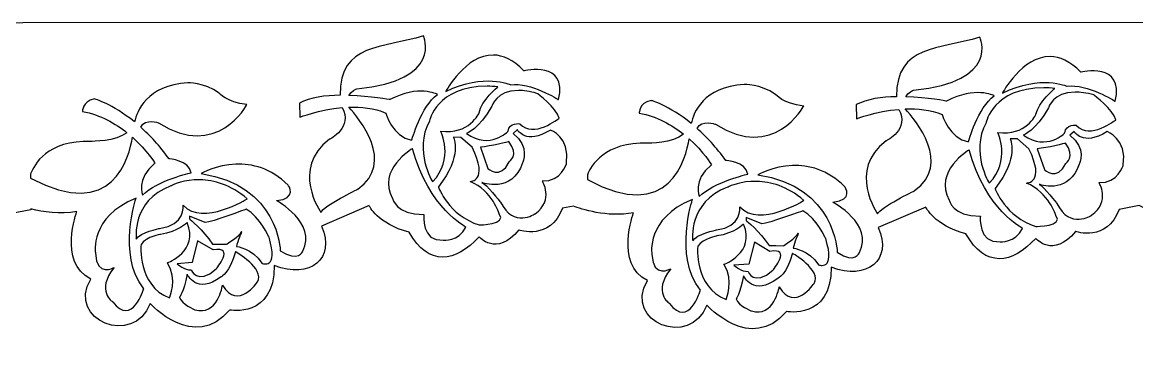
# Model space of a CAD drawing. Header units: centimetres. Extents: x -8.4 to 5.7, y 11.9 to 13.
# Drawn here: x -4.907 to -1.393, y 11.946 to 13.01 of the extents above; entities that cross this region are included whole.
import ezdxf

# ---------------------------------------------------------------- set-up
doc = ezdxf.new("R2010")
doc.units = ezdxf.units.CM
doc.header["$MEASUREMENT"] = 0
doc.layers.add('Layer 1', color=7, linetype='Continuous')

msp = doc.modelspace()

# ---------------------------------------------------------------- linework, layer by layer
at = {"layer": 'Layer 1', "color": 21}
for points, knots in [([(-1.36597, 13.0102), (-1.36597, 13.0102), (-8.44605, 13.00855), (-8.44605, 13.00855), (-8.44605, 13.00855), (-8.44605, 13.00855), (-8.44523, 12.42398), (-8.44523, 12.42398), (-8.44523, 12.42398), (-8.44523, 12.42398), (-8.34491, 12.38074), (-8.24514, 12.39835), (-8.24514, 12.39835), (-8.24514, 12.39835), (-8.30519, 12.23902), (-8.20131, 12.18586), (-8.20131, 12.18586), (-8.2777, 12.05446), (-8.06534, 11.97071), (-8.01363, 12.10731), (-8.01363, 12.10731), (-8.01363, 12.10731), (-7.87517, 11.95535), (-7.7631, 12.08829), (-7.7631, 12.08829), (-7.7631, 12.08829), (-7.62258, 12.06061), (-7.62254, 12.22803), (-7.62254, 12.22803), (-7.51024, 12.18499), (-7.42706, 12.24907), (-7.47371, 12.35288), (-7.47371, 12.35288), (-7.47371, 12.35288), (-7.32323, 12.41654), (-7.32323, 12.41654), (-7.32323, 12.41654), (-7.32323, 12.41654), (-7.29842, 12.36026), (-7.19672, 12.33303), (-7.19672, 12.33303), (-7.13597, 12.22484), (-7.05127, 12.23678), (-6.97679, 12.31815), (-6.97679, 12.31815), (-6.97679, 12.31815), (-6.92314, 12.25419), (-6.85111, 12.34047), (-6.85111, 12.34047), (-6.85111, 12.34047), (-6.75213, 12.30585), (-6.71386, 12.4091), (-6.71386, 12.4091), (-6.71386, 12.4091), (-6.67913, 12.41572), (-6.67913, 12.41572), (-6.67913, 12.41572), (-6.65529, 12.40651), (-6.57444, 12.37845), (-6.48979, 12.39339), (-6.48979, 12.39339), (-6.48979, 12.39339), (-6.54984, 12.23406), (-6.44597, 12.1809), (-6.44597, 12.1809), (-6.52235, 12.0495), (-6.31082, 11.96657), (-6.25911, 12.10318), (-6.25911, 12.10318), (-6.25911, 12.10318), (-6.11982, 11.95039), (-6.00775, 12.08333), (-6.00775, 12.08333), (-6.00775, 12.08333), (-5.8664, 12.05565), (-5.86637, 12.22307), (-5.86637, 12.22307), (-5.75406, 12.18003), (-5.67171, 12.24411), (-5.71836, 12.34792), (-5.71836, 12.34792), (-5.71836, 12.34792), (-5.56788, 12.41241), (-5.56788, 12.41241), (-5.56788, 12.41241), (-5.56788, 12.41241), (-5.54307, 12.3553), (-5.44138, 12.32807), (-5.44138, 12.32807), (-5.38063, 12.21988), (-5.29593, 12.23182), (-5.22144, 12.31319), (-5.22144, 12.31319), (-5.22144, 12.31319), (-5.1678, 12.24923), (-5.09577, 12.33551), (-5.09577, 12.33551), (-5.09577, 12.33551), (-4.99679, 12.30089), (-4.95851, 12.40414), (-4.95851, 12.40414), (-4.95851, 12.40414), (-4.87997, 12.41902), (-4.87997, 12.41902), (-4.87997, 12.41902), (-4.87997, 12.41902), (-4.87997, 12.4215), (-4.87997, 12.4215), (-4.87997, 12.4215), (-4.84172, 12.41191), (-4.78875, 12.4038), (-4.73527, 12.41323), (-4.73527, 12.41323), (-4.73527, 12.41324), (-4.79532, 12.25391), (-4.69145, 12.20074), (-4.69145, 12.20074), (-4.76783, 12.06934), (-4.55548, 11.98642), (-4.50376, 12.12302), (-4.50376, 12.12302), (-4.50376, 12.12302), (-4.3653, 11.97023), (-4.25323, 12.10318), (-4.25323, 12.10318), (-4.25323, 12.10318), (-4.11271, 12.07549), (-4.11267, 12.24291), (-4.11267, 12.24291), (-4.00037, 12.19987), (-3.91719, 12.26396), (-3.96385, 12.36776), (-3.96385, 12.36776), (-3.96385, 12.36776), (-3.81336, 12.43225), (-3.81336, 12.43225), (-3.81336, 12.43225), (-3.81336, 12.43225), (-3.78855, 12.37514), (-3.68686, 12.34792), (-3.68686, 12.34792), (-3.62611, 12.23973), (-3.54141, 12.25249), (-3.46693, 12.33386), (-3.46693, 12.33386), (-3.46693, 12.33386), (-3.41328, 12.26907), (-3.34125, 12.35536), (-3.34125, 12.35536), (-3.34125, 12.35536), (-3.24227, 12.32074), (-3.204, 12.42398), (-3.204, 12.42398), (-3.204, 12.42398), (-3.16927, 12.4306), (-3.16927, 12.4306), (-3.16927, 12.4306), (-3.14543, 12.42139), (-3.06457, 12.39416), (-2.97993, 12.4091), (-2.97993, 12.4091), (-2.97993, 12.4091), (-3.03998, 12.24895), (-2.93611, 12.19578), (-2.93611, 12.19578), (-3.01249, 12.06438), (-2.80013, 11.98145), (-2.74842, 12.11806), (-2.74842, 12.11806), (-2.74842, 12.11806), (-2.60996, 11.96527), (-2.49789, 12.09822), (-2.49789, 12.09822), (-2.49789, 12.09822), (-2.35654, 12.07053), (-2.3565, 12.23795), (-2.3565, 12.23795), (-2.2442, 12.19491), (-2.16185, 12.25982), (-2.2085, 12.36363), (-2.2085, 12.36363), (-2.2085, 12.36363), (-2.05802, 12.42729), (-2.05802, 12.42729), (-2.05802, 12.42729), (-2.05802, 12.42729), (-2.03321, 12.37018), (-1.93152, 12.34295), (-1.93152, 12.34295), (-1.87076, 12.23477), (-1.78606, 12.24753), (-1.71158, 12.3289), (-1.71158, 12.3289), (-1.71158, 12.3289), (-1.65794, 12.26411), (-1.5859, 12.3504), (-1.5859, 12.3504), (-1.5859, 12.3504), (-1.48692, 12.3166), (-1.44865, 12.41985), (-1.44865, 12.41985), (-1.44865, 12.41985), (-1.38499, 12.43225), (-1.38499, 12.43225), (-1.38499, 12.43225), (-1.34543, 12.41108), (-1.2779, 12.38276), (-1.21301, 12.39422), (-1.21301, 12.39422), (-1.21301, 12.39422), (-1.27306, 12.23489), (-1.16919, 12.18172), (-1.16919, 12.18172), (-1.24557, 12.05032), (-1.03321, 11.96657), (-0.9815, 12.10318), (-0.9815, 12.10318), (-0.9815, 12.10318), (-0.84304, 11.95121), (-0.73097, 12.08416), (-0.73097, 12.08416), (-0.73097, 12.08416), (-0.59045, 12.05647), (-0.59041, 12.22389), (-0.59041, 12.22389), (-0.47811, 12.18085), (-0.39493, 12.24494), (-0.44158, 12.34874), (-0.44158, 12.34874), (-0.44158, 12.34874), (-0.2911, 12.41241), (-0.2911, 12.41241), (-0.2911, 12.41241), (-0.2911, 12.41241), (-0.26629, 12.35612), (-0.1646, 12.3289), (-0.1646, 12.3289), (-0.10384, 12.22071), (-0.01914, 12.23265), (0.05534, 12.31402), (0.05534, 12.31402), (0.05534, 12.31402), (0.10899, 12.25006), (0.18102, 12.33634), (0.18102, 12.33634), (0.18102, 12.33634), (0.28, 12.30172), (0.31827, 12.40497), (0.31827, 12.40497), (0.31827, 12.40497), (0.353, 12.41158), (0.353, 12.41158), (0.353, 12.41158), (0.37684, 12.40237), (0.45769, 12.37432), (0.54234, 12.38926), (0.54234, 12.38926), (0.54234, 12.38926), (0.48229, 12.22993), (0.58616, 12.17676), (0.58616, 12.17676), (0.50978, 12.04536), (0.72131, 11.96244), (0.77302, 12.09904), (0.77302, 12.09904), (0.77302, 12.09904), (0.91231, 11.94625), (1.02438, 12.0792), (1.02438, 12.0792), (1.02438, 12.0792), (1.16573, 12.05151), (1.16576, 12.21893), (1.16576, 12.21893), (1.27807, 12.17589), (1.36042, 12.23998), (1.31376, 12.34378), (1.31376, 12.34378), (1.31376, 12.34378), (1.46425, 12.40827), (1.46425, 12.40827), (1.46425, 12.40827), (1.46425, 12.40827), (1.48906, 12.35116), (1.59075, 12.32394), (1.59075, 12.32394), (1.6515, 12.21575), (1.7362, 12.22768), (1.81068, 12.30906), (1.81068, 12.30906), (1.81068, 12.30905), (1.86433, 12.2451), (1.93636, 12.33138), (1.93636, 12.33138), (1.93636, 12.33138), (2.03534, 12.29676), (2.07361, 12.40001), (2.07361, 12.40001), (2.07361, 12.40001), (2.15216, 12.41489), (2.15216, 12.41489), (2.15216, 12.41489), (2.15216, 12.41489), (2.15216, 12.41737), (2.15216, 12.41737), (2.15216, 12.41737), (2.19041, 12.40778), (2.24338, 12.39966), (2.29686, 12.4091), (2.29686, 12.4091), (2.29686, 12.4091), (2.2368, 12.24977), (2.34068, 12.19661), (2.34068, 12.19661), (2.2643, 12.06521), (2.47665, 11.98228), (2.52837, 12.11889), (2.52837, 12.11889), (2.52837, 12.11889), (2.66682, 11.9661), (2.77889, 12.09904), (2.77889, 12.09904), (2.77889, 12.09904), (2.91942, 12.07136), (2.91945, 12.23878), (2.91945, 12.23878), (3.03176, 12.19574), (3.11494, 12.25982), (3.06828, 12.36363), (3.06828, 12.36363), (3.06828, 12.36363), (3.21876, 12.42812), (3.21876, 12.42812), (3.21876, 12.42812), (3.21876, 12.42812), (3.24357, 12.37101), (3.34527, 12.34378), (3.34527, 12.34378), (3.40602, 12.23559), (3.49072, 12.24836), (3.5652, 12.32973), (3.5652, 12.32973), (3.5652, 12.32973), (3.61885, 12.26494), (3.69088, 12.35122), (3.69088, 12.35122), (3.69088, 12.35122), (3.78986, 12.3166), (3.82813, 12.41985), (3.82813, 12.41985), (3.82813, 12.41985), (3.86286, 12.42646), (3.86286, 12.42646), (3.86286, 12.42646), (3.8867, 12.41726), (3.96756, 12.39003), (4.0522, 12.40497), (4.0522, 12.40497), (4.0522, 12.40497), (3.99215, 12.24481), (4.09602, 12.19165), (4.09602, 12.19165), (4.01964, 12.06025), (4.232, 11.97732), (4.28371, 12.11392), (4.28371, 12.11392), (4.28371, 12.11392), (4.42217, 11.96113), (4.53424, 12.09408), (4.53424, 12.09408), (4.53424, 12.09408), (4.67559, 12.0664), (4.67563, 12.23381), (4.67563, 12.23381), (4.78793, 12.19077), (4.87028, 12.25569), (4.82363, 12.35949), (4.82363, 12.35949), (4.82363, 12.35949), (4.97411, 12.42316), (4.97411, 12.42316), (4.97411, 12.42316), (4.97411, 12.42316), (4.99892, 12.36605), (5.10061, 12.33882), (5.10061, 12.33882), (5.16136, 12.23063), (5.24606, 12.24339), (5.32055, 12.32476), (5.32055, 12.32476), (5.32055, 12.32476), (5.37419, 12.25998), (5.44623, 12.34626), (5.44623, 12.34626), (5.44622, 12.34626), (5.54521, 12.31247), (5.58348, 12.41572), (5.58348, 12.41572), (5.58348, 12.41572), (5.66285, 12.4306), (5.66285, 12.4306), (5.66285, 12.4306), (5.66285, 12.4306), (5.66699, 13.00524), (5.66699, 13.00524), (5.66699, 13.00524), (5.66699, 13.00524), (-1.36597, 13.00359), (-1.36597, 13.00359), (-1.36597, 13.00359), (-1.36597, 13.00359), (-1.36597, 13.0102), (-1.36597, 13.0102)], [0, 0, 0, 0, 0.0096154, 0.0096154, 0.0096154, 0.0096154, 0.0192308, 0.0192308, 0.0192308, 0.0192308, 0.0288462, 0.0288462, 0.0288462, 0.0288462, 0.0384615, 0.0384615, 0.0384615, 0.0384615, 0.0480769, 0.0480769, 0.0480769, 0.0480769, 0.0576923, 0.0576923, 0.0576923, 0.0576923, 0.0673077, 0.0673077, 0.0673077, 0.0673077, 0.0769231, 0.0769231, 0.0769231, 0.0769231, 0.0865385, 0.0865385, 0.0865385, 0.0865385, 0.0961538, 0.0961538, 0.0961538, 0.0961538, 0.1057692, 0.1057692, 0.1057692, 0.1057692, 0.1153846, 0.1153846, 0.1153846, 0.1153846, 0.125, 0.125, 0.125, 0.125, 0.1346154, 0.1346154, 0.1346154, 0.1346154, 0.1442308, 0.1442308, 0.1442308, 0.1442308, 0.1538462, 0.1538462, 0.1538462, 0.1538462, 0.1634615, 0.1634615, 0.1634615, 0.1634615, 0.1730769, 0.1730769, 0.1730769, 0.1730769, 0.1826923, 0.1826923, 0.1826923, 0.1826923, 0.1923077, 0.1923077, 0.1923077, 0.1923077, 0.2019231, 0.2019231, 0.2019231, 0.2019231, 0.2115385, 0.2115385, 0.2115385, 0.2115385, 0.2211538, 0.2211538, 0.2211538, 0.2211538, 0.2307692, 0.2307692, 0.2307692, 0.2307692, 0.2403846, 0.2403846, 0.2403846, 0.2403846, 0.25, 0.25, 0.25, 0.25, 0.2596154, 0.2596154, 0.2596154, 0.2596154, 0.2692308, 0.2692308, 0.2692308, 0.2692308, 0.2788462, 0.2788462, 0.2788462, 0.2788462, 0.2884615, 0.2884615, 0.2884615, 0.2884615, 0.2980769, 0.2980769, 0.2980769, 0.2980769, 0.3076923, 0.3076923, 0.3076923, 0.3076923, 0.3173077, 0.3173077, 0.3173077, 0.3173077, 0.3269231, 0.3269231, 0.3269231, 0.3269231, 0.3365385, 0.3365385, 0.3365385, 0.3365385, 0.3461538, 0.3461538, 0.3461538, 0.3461538, 0.3557692, 0.3557692, 0.3557692, 0.3557692, 0.3653846, 0.3653846, 0.3653846, 0.3653846, 0.375, 0.375, 0.375, 0.375, 0.3846154, 0.3846154, 0.3846154, 0.3846154, 0.3942308, 0.3942308, 0.3942308, 0.3942308, 0.4038462, 0.4038462, 0.4038462, 0.4038462, 0.4134615, 0.4134615, 0.4134615, 0.4134615, 0.4230769, 0.4230769, 0.4230769, 0.4230769, 0.4326923, 0.4326923, 0.4326923, 0.4326923, 0.4423077, 0.4423077, 0.4423077, 0.4423077, 0.4519231, 0.4519231, 0.4519231, 0.4519231, 0.4615385, 0.4615385, 0.4615385, 0.4615385, 0.4711538, 0.4711538, 0.4711538, 0.4711538, 0.4807692, 0.4807692, 0.4807692, 0.4807692, 0.4903846, 0.4903846, 0.4903846, 0.4903846, 0.5, 0.5, 0.5, 0.5, 0.5096154, 0.5096154, 0.5096154, 0.5096154, 0.5192308, 0.5192308, 0.5192308, 0.5192308, 0.5288462, 0.5288462, 0.5288462, 0.5288462, 0.5384615, 0.5384615, 0.5384615, 0.5384615, 0.5480769, 0.5480769, 0.5480769, 0.5480769, 0.5576923, 0.5576923, 0.5576923, 0.5576923, 0.5673077, 0.5673077, 0.5673077, 0.5673077, 0.5769231, 0.5769231, 0.5769231, 0.5769231, 0.5865385, 0.5865385, 0.5865385, 0.5865385, 0.5961538, 0.5961538, 0.5961538, 0.5961538, 0.6057692, 0.6057692, 0.6057692, 0.6057692, 0.6153846, 0.6153846, 0.6153846, 0.6153846, 0.625, 0.625, 0.625, 0.625, 0.6346154, 0.6346154, 0.6346154, 0.6346154, 0.6442308, 0.6442308, 0.6442308, 0.6442308, 0.6538462, 0.6538462, 0.6538462, 0.6538462, 0.6634615, 0.6634615, 0.6634615, 0.6634615, 0.6730769, 0.6730769, 0.6730769, 0.6730769, 0.6826923, 0.6826923, 0.6826923, 0.6826923, 0.6923077, 0.6923077, 0.6923077, 0.6923077, 0.7019231, 0.7019231, 0.7019231, 0.7019231, 0.7115385, 0.7115385, 0.7115385, 0.7115385, 0.7211538, 0.7211538, 0.7211538, 0.7211538, 0.7307692, 0.7307692, 0.7307692, 0.7307692, 0.7403846, 0.7403846, 0.7403846, 0.7403846, 0.75, 0.75, 0.75, 0.75, 0.7596154, 0.7596154, 0.7596154, 0.7596154, 0.7692308, 0.7692308, 0.7692308, 0.7692308, 0.7788462, 0.7788462, 0.7788462, 0.7788462, 0.7884615, 0.7884615, 0.7884615, 0.7884615, 0.7980769, 0.7980769, 0.7980769, 0.7980769, 0.8076923, 0.8076923, 0.8076923, 0.8076923, 0.8173077, 0.8173077, 0.8173077, 0.8173077, 0.8269231, 0.8269231, 0.8269231, 0.8269231, 0.8365385, 0.8365385, 0.8365385, 0.8365385, 0.8461538, 0.8461538, 0.8461538, 0.8461538, 0.8557692, 0.8557692, 0.8557692, 0.8557692, 0.8653846, 0.8653846, 0.8653846, 0.8653846, 0.875, 0.875, 0.875, 0.875, 0.8846154, 0.8846154, 0.8846154, 0.8846154, 0.8942308, 0.8942308, 0.8942308, 0.8942308, 0.9038462, 0.9038462, 0.9038462, 0.9038462, 0.9134615, 0.9134615, 0.9134615, 0.9134615, 0.9230769, 0.9230769, 0.9230769, 0.9230769, 0.9326923, 0.9326923, 0.9326923, 0.9326923, 0.9423077, 0.9423077, 0.9423077, 0.9423077, 0.9519231, 0.9519231, 0.9519231, 0.9519231, 0.9615385, 0.9615385, 0.9615385, 0.9615385, 0.9711538, 0.9711538, 0.9711538, 0.9711538, 0.9807692, 0.9807692, 0.9807692, 0.9807692, 1, 1, 1, 1]), ([(-3.64221, 12.96721), (-3.64221, 12.96721), (-3.577, 12.82731), (-3.85223, 12.80019), (-3.85223, 12.80019), (-3.85223, 12.80019), (-3.8709, 12.79411), (-3.87703, 12.77952), (-3.87703, 12.77952), (-3.80808, 12.77745), (-3.74805, 12.76629), (-3.74805, 12.76629), (-3.74805, 12.76629), (-3.65823, 12.81464), (-3.59839, 12.78282), (-3.59839, 12.78282), (-3.59839, 12.78282), (-3.64873, 12.74574), (-3.67942, 12.63813), (-3.67942, 12.63813), (-3.67942, 12.63813), (-3.7395, 12.64832), (-3.76127, 12.72412), (-3.76127, 12.72412), (-3.76127, 12.72412), (-3.79804, 12.73973), (-3.83913, 12.74373), (-3.87786, 12.74231), (-3.87786, 12.74231), (-3.84413, 12.70584), (-3.73034, 12.56815), (-3.84892, 12.48434), (-3.84892, 12.48434), (-3.84892, 12.48434), (-3.9573, 12.43185), (-3.9655, 12.41075), (-3.9655, 12.41075), (-3.9655, 12.41075), (-4.06273, 12.54872), (-3.93822, 12.64144), (-3.93822, 12.64144), (-3.93822, 12.64144), (-3.86293, 12.67894), (-3.89853, 12.74148), (-3.89853, 12.74148), (-3.9715, 12.73518), (-4.03165, 12.71089), (-4.03165, 12.71089), (-4.03165, 12.71089), (-4.03165, 12.71089), (-4.0333, 12.75554), (-4.0333, 12.75554), (-4.0333, 12.75554), (-3.99939, 12.77325), (-3.95161, 12.77967), (-3.90514, 12.78034), (-3.90514, 12.78034), (-3.90567, 12.94585), (-3.77049, 12.927), (-3.64221, 12.96721)], [0, 0, 0, 0, 0.0625, 0.0625, 0.0625, 0.0625, 0.125, 0.125, 0.125, 0.125, 0.1875, 0.1875, 0.1875, 0.1875, 0.25, 0.25, 0.25, 0.25, 0.3125, 0.3125, 0.3125, 0.3125, 0.375, 0.375, 0.375, 0.375, 0.4375, 0.4375, 0.4375, 0.4375, 0.5, 0.5, 0.5, 0.5, 0.5625, 0.5625, 0.5625, 0.5625, 0.625, 0.625, 0.625, 0.625, 0.6875, 0.6875, 0.6875, 0.6875, 0.75, 0.75, 0.75, 0.75, 0.8125, 0.8125, 0.8125, 0.8125, 0.875, 0.875, 0.875, 0.875, 1, 1, 1, 1]), ([(-1.88769, 12.96307), (-1.88769, 12.96307), (-1.82165, 12.82318), (-2.09688, 12.79605), (-2.09688, 12.79605), (-2.09688, 12.79605), (-2.11473, 12.78998), (-2.12086, 12.77538), (-2.12086, 12.77538), (-2.05191, 12.77332), (-1.9927, 12.76133), (-1.9927, 12.76133), (-1.9927, 12.76133), (-1.90289, 12.80968), (-1.84305, 12.77869), (-1.84305, 12.77869), (-1.84305, 12.77869), (-1.89339, 12.74161), (-1.92407, 12.63317), (-1.92407, 12.63317), (-1.92407, 12.63317), (-1.98415, 12.64336), (-2.00676, 12.71916), (-2.00676, 12.71916), (-2.00676, 12.71916), (-2.04352, 12.73477), (-2.08462, 12.73877), (-2.12334, 12.73735), (-2.12334, 12.73735), (-2.08962, 12.70088), (-1.975, 12.56319), (-2.09357, 12.47938), (-2.09357, 12.47938), (-2.09357, 12.47938), (-2.20196, 12.42689), (-2.21016, 12.40579), (-2.21016, 12.40579), (-2.21016, 12.40579), (-2.30738, 12.54376), (-2.18287, 12.63648), (-2.18287, 12.63648), (-2.18287, 12.63648), (-2.10758, 12.67315), (-2.14318, 12.7357), (-2.14318, 12.7357), (-2.21615, 12.7294), (-2.2763, 12.70593), (-2.2763, 12.70593), (-2.2763, 12.70593), (-2.2763, 12.70593), (-2.27795, 12.75058), (-2.27795, 12.75058), (-2.27795, 12.75058), (-2.24404, 12.76829), (-2.19709, 12.77471), (-2.15062, 12.77538), (-2.15062, 12.77538), (-2.15116, 12.94089), (-2.01597, 12.92287), (-1.88769, 12.96307)], [0, 0, 0, 0, 0.0625, 0.0625, 0.0625, 0.0625, 0.125, 0.125, 0.125, 0.125, 0.1875, 0.1875, 0.1875, 0.1875, 0.25, 0.25, 0.25, 0.25, 0.3125, 0.3125, 0.3125, 0.3125, 0.375, 0.375, 0.375, 0.375, 0.4375, 0.4375, 0.4375, 0.4375, 0.5, 0.5, 0.5, 0.5, 0.5625, 0.5625, 0.5625, 0.5625, 0.625, 0.625, 0.625, 0.625, 0.6875, 0.6875, 0.6875, 0.6875, 0.75, 0.75, 0.75, 0.75, 0.8125, 0.8125, 0.8125, 0.8125, 0.875, 0.875, 0.875, 0.875, 1, 1, 1, 1]), ([(-3.42145, 12.90685), (-3.39189, 12.90636), (-3.35966, 12.89245), (-3.32554, 12.85724), (-3.32554, 12.85724), (-3.3255, 12.85724), (-3.18561, 12.89087), (-3.2164, 12.76629), (-3.2164, 12.76629), (-3.2164, 12.76629), (-3.3047, 12.82202), (-3.36771, 12.81342), (-3.36771, 12.81342), (-3.36771, 12.81342), (-3.45058, 12.85165), (-3.57193, 12.79192), (-3.57193, 12.79192), (-3.57193, 12.79192), (-3.51013, 12.90831), (-3.42145, 12.90685)], [0, 0, 0, 0, 0.1666667, 0.1666667, 0.1666667, 0.1666667, 0.3333333, 0.3333333, 0.3333333, 0.3333333, 0.5, 0.5, 0.5, 0.5, 0.6666667, 0.6666667, 0.6666667, 0.6666667, 1, 1, 1, 1]), ([(-1.66611, 12.90189), (-1.63655, 12.9014), (-1.60348, 12.88831), (-1.56937, 12.8531), (-1.56937, 12.8531), (-1.56933, 12.8531), (-1.43026, 12.88591), (-1.46105, 12.76133), (-1.46105, 12.76133), (-1.46105, 12.76133), (-1.54935, 12.81706), (-1.61236, 12.80846), (-1.61236, 12.80846), (-1.61236, 12.80846), (-1.69523, 12.84669), (-1.81659, 12.78696), (-1.81659, 12.78696), (-1.81659, 12.78696), (-1.75479, 12.90335), (-1.66611, 12.90189)], [0, 0, 0, 0, 0.1666667, 0.1666667, 0.1666667, 0.1666667, 0.3333333, 0.3333333, 0.3333333, 0.3333333, 0.5, 0.5, 0.5, 0.5, 0.6666667, 0.6666667, 0.6666667, 0.6666667, 1, 1, 1, 1]), ([(-4.38553, 12.8192), (-4.38553, 12.81921), (-4.33552, 12.82058), (-4.28631, 12.78696), (-4.28631, 12.78696), (-4.28631, 12.78696), (-4.26404, 12.75847), (-4.19866, 12.75058), (-4.19866, 12.75058), (-4.19866, 12.75058), (-4.29332, 12.57479), (-4.4773, 12.6927), (-4.4773, 12.6927), (-4.4773, 12.6927), (-4.51947, 12.70876), (-4.53353, 12.67947), (-4.53353, 12.67947), (-4.50462, 12.6536), (-4.47423, 12.62125), (-4.44423, 12.57943), (-4.44423, 12.57943), (-4.44423, 12.57943), (-4.382, 12.57577), (-4.37478, 12.5356), (-4.37478, 12.5356), (-4.37478, 12.5356), (-4.48251, 12.51192), (-4.52774, 12.46532), (-4.52774, 12.46532), (-4.52774, 12.46532), (-4.5499, 12.51513), (-4.48888, 12.5662), (-4.48888, 12.5662), (-4.48888, 12.5662), (-4.51371, 12.60667), (-4.55999, 12.64805), (-4.55999, 12.64805), (-4.56903, 12.58788), (-4.62019, 12.37798), (-4.88079, 12.51907), (-4.88079, 12.51907), (-4.88079, 12.51907), (-4.88079, 12.5323), (-4.88079, 12.5323), (-4.88079, 12.5323), (-4.87011, 12.56075), (-4.82915, 12.63857), (-4.6898, 12.63482), (-4.6898, 12.63482), (-4.6898, 12.63482), (-4.61118, 12.63356), (-4.57735, 12.66211), (-4.57735, 12.66211), (-4.6137, 12.69123), (-4.66024, 12.71824), (-4.71708, 12.72908), (-4.71708, 12.72908), (-4.71708, 12.72908), (-4.71927, 12.75983), (-4.67988, 12.76877), (-4.67988, 12.76877), (-4.67988, 12.76877), (-4.6242, 12.75368), (-4.55337, 12.69601), (-4.55337, 12.69601), (-4.54612, 12.72923), (-4.51485, 12.81145), (-4.38553, 12.8192)], [0, 0, 0, 0, 0.0555556, 0.0555556, 0.0555556, 0.0555556, 0.1111111, 0.1111111, 0.1111111, 0.1111111, 0.1666667, 0.1666667, 0.1666667, 0.1666667, 0.2222222, 0.2222222, 0.2222222, 0.2222222, 0.2777778, 0.2777778, 0.2777778, 0.2777778, 0.3333333, 0.3333333, 0.3333333, 0.3333333, 0.3888889, 0.3888889, 0.3888889, 0.3888889, 0.4444444, 0.4444444, 0.4444444, 0.4444444, 0.5, 0.5, 0.5, 0.5, 0.5555556, 0.5555556, 0.5555556, 0.5555556, 0.6111111, 0.6111111, 0.6111111, 0.6111111, 0.6666667, 0.6666667, 0.6666667, 0.6666667, 0.7222222, 0.7222222, 0.7222222, 0.7222222, 0.7777778, 0.7777778, 0.7777778, 0.7777778, 0.8333333, 0.8333333, 0.8333333, 0.8333333, 0.8888889, 0.8888889, 0.8888889, 0.8888889, 1, 1, 1, 1]), ([(-3.44129, 12.80846), (-3.4305, 12.80846), (-3.41948, 12.80784), (-3.40739, 12.8068), (-3.40739, 12.8068), (-3.40739, 12.8068), (-3.46031, 12.76257), (-3.4661, 12.72495), (-3.4661, 12.72495), (-3.4661, 12.72491), (-3.49888, 12.6541), (-3.58764, 12.66707), (-3.58764, 12.66707), (-3.58764, 12.66707), (-3.54414, 12.57972), (-3.61327, 12.50749), (-3.61327, 12.50749), (-3.61327, 12.50749), (-3.67436, 12.60482), (-3.6232, 12.69849), (-3.6232, 12.69849), (-3.6232, 12.69849), (-3.60319, 12.80846), (-3.44129, 12.80846)], [0, 0, 0, 0, 0.1428571, 0.1428571, 0.1428571, 0.1428571, 0.2857143, 0.2857143, 0.2857143, 0.2857143, 0.4285714, 0.4285714, 0.4285714, 0.4285714, 0.5714286, 0.5714286, 0.5714286, 0.5714286, 0.7142857, 0.7142857, 0.7142857, 0.7142857, 1, 1, 1, 1]), ([(-3.3429, 12.79523), (-3.32663, 12.79524), (-3.30715, 12.79262), (-3.2842, 12.78613), (-3.2842, 12.78613), (-3.2842, 12.78613), (-3.22211, 12.74067), (-3.21475, 12.70758), (-3.21475, 12.70758), (-3.21478, 12.70758), (-3.29678, 12.64254), (-3.33794, 12.69022), (-3.33794, 12.69022), (-3.33794, 12.69022), (-3.37214, 12.69528), (-3.37515, 12.66707), (-3.37515, 12.66707), (-3.37515, 12.66707), (-3.43154, 12.6068), (-3.50661, 12.65963), (-3.50661, 12.65963), (-3.50661, 12.65963), (-3.46683, 12.67305), (-3.42641, 12.74562), (-3.42641, 12.74562), (-3.42641, 12.74562), (-3.4134, 12.79517), (-3.3429, 12.79523)], [0, 0, 0, 0, 0.125, 0.125, 0.125, 0.125, 0.25, 0.25, 0.25, 0.25, 0.375, 0.375, 0.375, 0.375, 0.5, 0.5, 0.5, 0.5, 0.625, 0.625, 0.625, 0.625, 0.75, 0.75, 0.75, 0.75, 1, 1, 1, 1]), ([(-2.63101, 12.81424), (-2.63101, 12.81424), (-2.581, 12.81645), (-2.53179, 12.78282), (-2.53179, 12.78282), (-2.53179, 12.78282), (-2.5087, 12.75351), (-2.44332, 12.74562), (-2.44332, 12.74562), (-2.44332, 12.74562), (-2.53714, 12.57066), (-2.72113, 12.68857), (-2.72113, 12.68857), (-2.72113, 12.68857), (-2.76495, 12.70463), (-2.77901, 12.67534), (-2.77901, 12.67534), (-2.7501, 12.64947), (-2.71889, 12.61629), (-2.68889, 12.57447), (-2.68889, 12.57447), (-2.68889, 12.57447), (-2.62665, 12.57163), (-2.61943, 12.53147), (-2.61943, 12.53147), (-2.61943, 12.53147), (-2.72717, 12.50696), (-2.77239, 12.46036), (-2.77239, 12.46036), (-2.7724, 12.46036), (-2.79538, 12.51017), (-2.73436, 12.56124), (-2.73436, 12.56124), (-2.73436, 12.56124), (-2.75836, 12.60171), (-2.80464, 12.64309), (-2.80464, 12.64309), (-2.81369, 12.58291), (-2.86474, 12.37289), (-3.12545, 12.51411), (-3.12545, 12.51411), (-3.12545, 12.51411), (-3.12545, 12.52899), (-3.12545, 12.52899), (-3.12545, 12.52899), (-3.11385, 12.55853), (-3.07144, 12.63272), (-2.93445, 12.62904), (-2.93445, 12.62904), (-2.93445, 12.62904), (-2.85584, 12.6286), (-2.822, 12.65715), (-2.822, 12.65715), (-2.85836, 12.68627), (-2.90489, 12.71328), (-2.96174, 12.72412), (-2.96174, 12.72412), (-2.96174, 12.72412), (-2.96393, 12.75487), (-2.92453, 12.76381), (-2.92453, 12.76381), (-2.92453, 12.76381), (-2.86885, 12.74872), (-2.79803, 12.69105), (-2.79803, 12.69105), (-2.79077, 12.72427), (-2.76033, 12.80649), (-2.63101, 12.81424)], [0, 0, 0, 0, 0.0555556, 0.0555556, 0.0555556, 0.0555556, 0.1111111, 0.1111111, 0.1111111, 0.1111111, 0.1666667, 0.1666667, 0.1666667, 0.1666667, 0.2222222, 0.2222222, 0.2222222, 0.2222222, 0.2777778, 0.2777778, 0.2777778, 0.2777778, 0.3333333, 0.3333333, 0.3333333, 0.3333333, 0.3888889, 0.3888889, 0.3888889, 0.3888889, 0.4444444, 0.4444444, 0.4444444, 0.4444444, 0.5, 0.5, 0.5, 0.5, 0.5555556, 0.5555556, 0.5555556, 0.5555556, 0.6111111, 0.6111111, 0.6111111, 0.6111111, 0.6666667, 0.6666667, 0.6666667, 0.6666667, 0.7222222, 0.7222222, 0.7222222, 0.7222222, 0.7777778, 0.7777778, 0.7777778, 0.7777778, 0.8333333, 0.8333333, 0.8333333, 0.8333333, 0.8888889, 0.8888889, 0.8888889, 0.8888889, 1, 1, 1, 1]), ([(-1.68595, 12.8035), (-1.67516, 12.8035), (-1.66331, 12.80288), (-1.65122, 12.80184), (-1.65122, 12.80184), (-1.65122, 12.80184), (-1.70496, 12.75761), (-1.71075, 12.71999), (-1.71075, 12.71999), (-1.71075, 12.71995), (-1.74271, 12.64997), (-1.83147, 12.66294), (-1.83147, 12.66294), (-1.83147, 12.66294), (-1.78879, 12.57476), (-1.85793, 12.50253), (-1.85793, 12.50253), (-1.85793, 12.50253), (-1.91902, 12.59986), (-1.86785, 12.69353), (-1.86785, 12.69353), (-1.86785, 12.69353), (-1.84785, 12.8035), (-1.68595, 12.8035)], [0, 0, 0, 0, 0.1428571, 0.1428571, 0.1428571, 0.1428571, 0.2857143, 0.2857143, 0.2857143, 0.2857143, 0.4285714, 0.4285714, 0.4285714, 0.4285714, 0.5714286, 0.5714286, 0.5714286, 0.5714286, 0.7142857, 0.7142857, 0.7142857, 0.7142857, 1, 1, 1, 1]), ([(-1.58756, 12.79027), (-1.57129, 12.79028), (-1.5518, 12.78766), (-1.52885, 12.78117), (-1.52885, 12.78117), (-1.52885, 12.78117), (-1.46677, 12.73571), (-1.4594, 12.70262), (-1.4594, 12.70262), (-1.45944, 12.70262), (-1.54143, 12.63758), (-1.5826, 12.68526), (-1.5826, 12.68526), (-1.5826, 12.68526), (-1.6168, 12.69032), (-1.6198, 12.66211), (-1.6198, 12.66211), (-1.6198, 12.66211), (-1.67537, 12.60184), (-1.75044, 12.65467), (-1.75044, 12.65467), (-1.75044, 12.65467), (-1.71148, 12.66809), (-1.67107, 12.74066), (-1.67107, 12.74066), (-1.67107, 12.74066), (-1.65805, 12.79021), (-1.58756, 12.79027)], [0, 0, 0, 0, 0.125, 0.125, 0.125, 0.125, 0.25, 0.25, 0.25, 0.25, 0.375, 0.375, 0.375, 0.375, 0.5, 0.5, 0.5, 0.5, 0.625, 0.625, 0.625, 0.625, 0.75, 0.75, 0.75, 0.75, 1, 1, 1, 1]), ([(-3.34621, 12.6712), (-3.34621, 12.6712), (-3.31869, 12.62185), (-3.24203, 12.67038), (-3.24203, 12.67038), (-3.24203, 12.67038), (-3.17904, 12.64855), (-3.19077, 12.5662), (-3.19077, 12.5662), (-3.19077, 12.5662), (-3.20747, 12.50686), (-3.26766, 12.50997), (-3.26766, 12.50997), (-3.26766, 12.50997), (-3.22905, 12.45061), (-3.28999, 12.40662), (-3.28999, 12.40662), (-3.29002, 12.40662), (-3.35856, 12.35993), (-3.39913, 12.443), (-3.39913, 12.443), (-3.39913, 12.443), (-3.44565, 12.50251), (-3.45866, 12.50501), (-3.45866, 12.50501), (-3.45866, 12.50501), (-3.36264, 12.46841), (-3.32967, 12.56702), (-3.32967, 12.56702), (-3.32967, 12.56702), (-3.30511, 12.61882), (-3.35944, 12.65963), (-3.35944, 12.65963), (-3.35944, 12.65963), (-3.34621, 12.6712), (-3.34621, 12.6712)], [0, 0, 0, 0, 0.1, 0.1, 0.1, 0.1, 0.2, 0.2, 0.2, 0.2, 0.3, 0.3, 0.3, 0.3, 0.4, 0.4, 0.4, 0.4, 0.5, 0.5, 0.5, 0.5, 0.6, 0.6, 0.6, 0.6, 0.7, 0.7, 0.7, 0.7, 0.8, 0.8, 0.8, 0.8, 1, 1, 1, 1]), ([(-1.59086, 12.66624), (-1.59087, 12.66624), (-1.56334, 12.61689), (-1.48669, 12.66542), (-1.48669, 12.66542), (-1.48668, 12.66542), (-1.42369, 12.64276), (-1.43542, 12.56041), (-1.43542, 12.56041), (-1.43542, 12.56041), (-1.45213, 12.5019), (-1.51232, 12.50501), (-1.51232, 12.50501), (-1.51232, 12.50501), (-1.47453, 12.44565), (-1.53547, 12.40166), (-1.53547, 12.40166), (-1.53551, 12.40166), (-1.60404, 12.3558), (-1.64461, 12.43887), (-1.64461, 12.43887), (-1.64461, 12.43887), (-1.68504, 12.49062), (-1.70083, 12.49922), (-1.70083, 12.49922), (-1.68794, 12.49494), (-1.60474, 12.47193), (-1.57433, 12.56289), (-1.57433, 12.56289), (-1.57433, 12.56289), (-1.54977, 12.61386), (-1.60409, 12.65467), (-1.60409, 12.65467), (-1.60409, 12.65467), (-1.59086, 12.66624), (-1.59086, 12.66624)], [0, 0, 0, 0, 0.1, 0.1, 0.1, 0.1, 0.2, 0.2, 0.2, 0.2, 0.3, 0.3, 0.3, 0.3, 0.4, 0.4, 0.4, 0.4, 0.5, 0.5, 0.5, 0.5, 0.6, 0.6, 0.6, 0.6, 0.7, 0.7, 0.7, 0.7, 0.8, 0.8, 0.8, 0.8, 1, 1, 1, 1]), ([(-3.54795, 12.64805), (-3.54795, 12.64805), (-3.5248, 12.64723), (-3.5248, 12.64723), (-3.5248, 12.64723), (-3.5248, 12.64723), (-3.48842, 12.61663), (-3.48842, 12.61663), (-3.48842, 12.61663), (-3.43519, 12.50749), (-3.49504, 12.50832), (-3.49504, 12.50832), (-3.49504, 12.50832), (-3.42481, 12.47913), (-3.40326, 12.40579), (-3.40326, 12.40579), (-3.40326, 12.40579), (-3.37758, 12.37244), (-3.4661, 12.37107), (-3.4661, 12.37107), (-3.4661, 12.37107), (-3.56242, 12.4006), (-3.59508, 12.49096), (-3.59508, 12.49096), (-3.59508, 12.49096), (-3.5176, 12.58899), (-3.54795, 12.64805), (-3.54795, 12.64805)], [0, 0, 0, 0, 0.125, 0.125, 0.125, 0.125, 0.25, 0.25, 0.25, 0.25, 0.375, 0.375, 0.375, 0.375, 0.5, 0.5, 0.5, 0.5, 0.625, 0.625, 0.625, 0.625, 0.75, 0.75, 0.75, 0.75, 1, 1, 1, 1]), ([(-3.37267, 12.634), (-3.33932, 12.59116), (-3.37184, 12.57033), (-3.37184, 12.57033), (-3.37184, 12.57033), (-3.39895, 12.51175), (-3.43964, 12.54966), (-3.43964, 12.54966), (-3.43964, 12.54966), (-3.43964, 12.54966), (-3.46279, 12.61663), (-3.46279, 12.61663), (-3.46279, 12.61663), (-3.43133, 12.61856), (-3.37267, 12.634), (-3.37267, 12.634)], [0, 0, 0, 0, 0.2, 0.2, 0.2, 0.2, 0.4, 0.4, 0.4, 0.4, 0.6, 0.6, 0.6, 0.6, 1, 1, 1, 1]), ([(-1.79261, 12.64309), (-1.79261, 12.64309), (-1.76946, 12.64309), (-1.76946, 12.64309), (-1.76946, 12.64309), (-1.76946, 12.64309), (-1.73308, 12.61167), (-1.73308, 12.61167), (-1.73308, 12.61167), (-1.67984, 12.50253), (-1.74052, 12.50336), (-1.74052, 12.50336), (-1.74052, 12.50336), (-1.67029, 12.47417), (-1.64792, 12.40083), (-1.64792, 12.40083), (-1.64792, 12.40083), (-1.62224, 12.36748), (-1.71075, 12.36611), (-1.71075, 12.36611), (-1.71075, 12.36611), (-1.80707, 12.39563), (-1.83974, 12.486), (-1.83974, 12.486), (-1.83974, 12.486), (-1.76226, 12.58403), (-1.79261, 12.64309), (-1.79261, 12.64309)], [0, 0, 0, 0, 0.125, 0.125, 0.125, 0.125, 0.25, 0.25, 0.25, 0.25, 0.375, 0.375, 0.375, 0.375, 0.5, 0.5, 0.5, 0.5, 0.625, 0.625, 0.625, 0.625, 0.75, 0.75, 0.75, 0.75, 1, 1, 1, 1]), ([(-1.61815, 12.62904), (-1.5848, 12.5862), (-1.6165, 12.56537), (-1.6165, 12.56537), (-1.6165, 12.56537), (-1.6436, 12.50679), (-1.6843, 12.54553), (-1.6843, 12.54553), (-1.6843, 12.54553), (-1.6843, 12.54553), (-1.70745, 12.61167), (-1.70745, 12.61167), (-1.70745, 12.61167), (-1.67598, 12.6136), (-1.61815, 12.62904), (-1.61815, 12.62904)], [0, 0, 0, 0, 0.2, 0.2, 0.2, 0.2, 0.4, 0.4, 0.4, 0.4, 0.6, 0.6, 0.6, 0.6, 1, 1, 1, 1]), ([(-3.67694, 12.61167), (-3.62495, 12.42238), (-3.50827, 12.36445), (-3.50827, 12.36445), (-3.50827, 12.36445), (-3.53255, 12.31762), (-3.57937, 12.32311), (-3.57937, 12.32311), (-3.57937, 12.32311), (-3.65016, 12.31695), (-3.64056, 12.40414), (-3.64056, 12.40414), (-3.64056, 12.40414), (-3.72962, 12.40292), (-3.73978, 12.45458), (-3.73978, 12.45458), (-3.73978, 12.45458), (-3.79068, 12.54482), (-3.67694, 12.61167), (-3.67694, 12.61167)], [0, 0, 0, 0, 0.1666667, 0.1666667, 0.1666667, 0.1666667, 0.3333333, 0.3333333, 0.3333333, 0.3333333, 0.5, 0.5, 0.5, 0.5, 0.6666667, 0.6666667, 0.6666667, 0.6666667, 1, 1, 1, 1]), ([(-1.92159, 12.60754), (-1.8696, 12.41824), (-1.75292, 12.36032), (-1.75292, 12.36032), (-1.75292, 12.36032), (-1.77721, 12.31349), (-1.82403, 12.31815), (-1.82403, 12.31815), (-1.82403, 12.31815), (-1.89482, 12.31199), (-1.88604, 12.39918), (-1.88604, 12.39918), (-1.88604, 12.39918), (-1.9751, 12.39796), (-1.98443, 12.44961), (-1.98443, 12.44961), (-1.98443, 12.44961), (-2.03534, 12.53986), (-1.92159, 12.60754), (-1.92159, 12.60754)], [0, 0, 0, 0, 0.1666667, 0.1666667, 0.1666667, 0.1666667, 0.3333333, 0.3333333, 0.3333333, 0.3333333, 0.5, 0.5, 0.5, 0.5, 0.6666667, 0.6666667, 0.6666667, 0.6666667, 1, 1, 1, 1]), ([(-4.23339, 12.56289), (-4.18405, 12.56458), (-4.1241, 12.5511), (-4.06885, 12.49674), (-4.06885, 12.49674), (-4.06885, 12.49674), (-4.0379, 12.45416), (-4.10606, 12.44796), (-4.10606, 12.44796), (-4.10606, 12.44796), (-3.97661, 12.37741), (-4.02255, 12.28838), (-4.02255, 12.28838), (-4.02255, 12.28835), (-4.03666, 12.25157), (-4.09366, 12.29004), (-4.09366, 12.29004), (-4.09366, 12.29004), (-4.0979, 12.49696), (-4.34336, 12.53312), (-4.34336, 12.53312), (-4.34336, 12.53312), (-4.29683, 12.56072), (-4.23339, 12.56289)], [0, 0, 0, 0, 0.1428571, 0.1428571, 0.1428571, 0.1428571, 0.2857143, 0.2857143, 0.2857143, 0.2857143, 0.4285714, 0.4285714, 0.4285714, 0.4285714, 0.5714286, 0.5714286, 0.5714286, 0.5714286, 0.7142857, 0.7142857, 0.7142857, 0.7142857, 1, 1, 1, 1]), ([(-2.47805, 12.55876), (-2.4287, 12.56044), (-2.36876, 12.54614), (-2.31351, 12.49178), (-2.31351, 12.49178), (-2.31351, 12.49178), (-2.28338, 12.4492), (-2.35154, 12.443), (-2.35154, 12.443), (-2.35154, 12.443), (-2.22127, 12.37328), (-2.26721, 12.28425), (-2.26721, 12.28425), (-2.26721, 12.28422), (-2.28049, 12.24661), (-2.33749, 12.28508), (-2.33749, 12.28508), (-2.33749, 12.28508), (-2.34256, 12.49282), (-2.58801, 12.52899), (-2.58801, 12.52899), (-2.58801, 12.52899), (-2.54149, 12.55659), (-2.47805, 12.55876)], [0, 0, 0, 0, 0.1428571, 0.1428571, 0.1428571, 0.1428571, 0.2857143, 0.2857143, 0.2857143, 0.2857143, 0.4285714, 0.4285714, 0.4285714, 0.4285714, 0.5714286, 0.5714286, 0.5714286, 0.5714286, 0.7142857, 0.7142857, 0.7142857, 0.7142857, 1, 1, 1, 1]), ([(-4.36568, 12.51328), (-4.35943, 12.51372), (-4.35265, 12.51342), (-4.34584, 12.51328), (-4.34584, 12.51328), (-4.30346, 12.51241), (-4.25095, 12.49877), (-4.19784, 12.45375), (-4.19784, 12.45375), (-4.19784, 12.45375), (-4.33781, 12.36623), (-4.39958, 12.43308), (-4.39958, 12.43308), (-4.39958, 12.43308), (-4.39272, 12.36872), (-4.474, 12.36032), (-4.474, 12.36032), (-4.474, 12.36032), (-4.53679, 12.34748), (-4.54758, 12.32642), (-4.54758, 12.32642), (-4.54758, 12.32642), (-4.56484, 12.44638), (-4.43844, 12.49426), (-4.43844, 12.49426), (-4.43844, 12.49426), (-4.40948, 12.51018), (-4.36568, 12.51328)], [0, 0, 0, 0, 0.125, 0.125, 0.125, 0.125, 0.25, 0.25, 0.25, 0.25, 0.375, 0.375, 0.375, 0.375, 0.5, 0.5, 0.5, 0.5, 0.625, 0.625, 0.625, 0.625, 0.75, 0.75, 0.75, 0.75, 1, 1, 1, 1]), ([(-2.61034, 12.50832), (-2.60408, 12.50874), (-2.5973, 12.50846), (-2.59049, 12.50832), (-2.59049, 12.50832), (-2.54812, 12.50745), (-2.4956, 12.49381), (-2.44249, 12.44879), (-2.44249, 12.44879), (-2.44249, 12.44879), (-2.58247, 12.36127), (-2.64424, 12.42812), (-2.64424, 12.42812), (-2.64424, 12.42812), (-2.63737, 12.36376), (-2.71865, 12.35536), (-2.71865, 12.35536), (-2.71865, 12.35536), (-2.78228, 12.34252), (-2.79307, 12.32146), (-2.79307, 12.32146), (-2.79307, 12.32146), (-2.80949, 12.44225), (-2.6831, 12.49013), (-2.6831, 12.49013), (-2.6831, 12.49013), (-2.65413, 12.50537), (-2.61034, 12.50832)], [0, 0, 0, 0, 0.125, 0.125, 0.125, 0.125, 0.25, 0.25, 0.25, 0.25, 0.375, 0.375, 0.375, 0.375, 0.5, 0.5, 0.5, 0.5, 0.625, 0.625, 0.625, 0.625, 0.75, 0.75, 0.75, 0.75, 1, 1, 1, 1]), ([(-4.54841, 12.4554), (-4.54841, 12.4554), (-4.6091, 12.27973), (-4.52443, 12.17015), (-4.52443, 12.17015), (-4.52443, 12.17015), (-4.56046, 12.04784), (-4.622, 12.12881), (-4.622, 12.12881), (-4.622, 12.12881), (-4.67662, 12.16242), (-4.61786, 12.23712), (-4.61786, 12.23712), (-4.61786, 12.23712), (-4.67258, 12.20471), (-4.67657, 12.2826), (-4.67657, 12.2826), (-4.67657, 12.2826), (-4.69597, 12.39594), (-4.54841, 12.4554)], [0, 0, 0, 0, 0.1666667, 0.1666667, 0.1666667, 0.1666667, 0.3333333, 0.3333333, 0.3333333, 0.3333333, 0.5, 0.5, 0.5, 0.5, 0.6666667, 0.6666667, 0.6666667, 0.6666667, 1, 1, 1, 1]), ([(-2.79389, 12.45127), (-2.79389, 12.45127), (-2.85375, 12.27477), (-2.76909, 12.16519), (-2.76909, 12.16519), (-2.76909, 12.16519), (-2.80511, 12.04288), (-2.86665, 12.12385), (-2.86665, 12.12385), (-2.86665, 12.12385), (-2.92128, 12.15829), (-2.86252, 12.23299), (-2.86252, 12.23299), (-2.86252, 12.23299), (-2.91806, 12.20058), (-2.92205, 12.27846), (-2.92205, 12.27846), (-2.92205, 12.27846), (-2.94145, 12.39181), (-2.79389, 12.45127)], [0, 0, 0, 0, 0.1666667, 0.1666667, 0.1666667, 0.1666667, 0.3333333, 0.3333333, 0.3333333, 0.3333333, 0.5, 0.5, 0.5, 0.5, 0.6666667, 0.6666667, 0.6666667, 0.6666667, 1, 1, 1, 1]), ([(-4.20114, 12.42068), (-4.15705, 12.3965), (-4.12921, 12.33221), (-4.12921, 12.33221), (-4.12921, 12.33221), (-4.0968, 12.22801), (-4.15154, 12.25035), (-4.15154, 12.25035), (-4.15154, 12.25035), (-4.18221, 12.29789), (-4.23174, 12.30327), (-4.23174, 12.30327), (-4.23174, 12.30327), (-4.22884, 12.31972), (-4.2152, 12.3504), (-4.2152, 12.3504), (-4.2152, 12.3504), (-4.22069, 12.33631), (-4.26316, 12.31071), (-4.26316, 12.31071), (-4.26316, 12.31071), (-4.30237, 12.31125), (-4.30698, 12.31071), (-4.30698, 12.31071), (-4.30698, 12.31071), (-4.33766, 12.35588), (-4.37974, 12.39008), (-4.37974, 12.39008), (-4.37974, 12.39008), (-4.37974, 12.39008), (-4.37974, 12.39918), (-4.37974, 12.39918), (-4.37974, 12.39918), (-4.37974, 12.39918), (-4.33013, 12.37934), (-4.33013, 12.37934), (-4.33013, 12.37934), (-4.31182, 12.3791), (-4.20114, 12.42068), (-4.20114, 12.42068)], [0, 0, 0, 0, 0.0909091, 0.0909091, 0.0909091, 0.0909091, 0.1818182, 0.1818182, 0.1818182, 0.1818182, 0.2727273, 0.2727273, 0.2727273, 0.2727273, 0.3636364, 0.3636364, 0.3636364, 0.3636364, 0.4545455, 0.4545455, 0.4545455, 0.4545455, 0.5454545, 0.5454545, 0.5454545, 0.5454545, 0.6363636, 0.6363636, 0.6363636, 0.6363636, 0.7272727, 0.7272727, 0.7272727, 0.7272727, 0.8181818, 0.8181818, 0.8181818, 0.8181818, 1, 1, 1, 1]), ([(-2.4458, 12.41572), (-2.4017, 12.39154), (-2.37387, 12.32807), (-2.37387, 12.32807), (-2.37387, 12.32807), (-2.34146, 12.22388), (-2.39619, 12.24539), (-2.39619, 12.24539), (-2.39619, 12.24539), (-2.42687, 12.29293), (-2.47639, 12.29831), (-2.47639, 12.29831), (-2.47639, 12.29831), (-2.4735, 12.31476), (-2.45986, 12.34544), (-2.45986, 12.34544), (-2.45986, 12.34544), (-2.46534, 12.33135), (-2.50781, 12.30575), (-2.50781, 12.30575), (-2.50781, 12.30575), (-2.54702, 12.30629), (-2.55246, 12.30657), (-2.55246, 12.30657), (-2.55246, 12.30657), (-2.58314, 12.35175), (-2.62439, 12.38512), (-2.62439, 12.38512), (-2.62439, 12.38512), (-2.62439, 12.38512), (-2.62439, 12.39422), (-2.62439, 12.39422), (-2.62439, 12.39422), (-2.62439, 12.39422), (-2.57478, 12.3752), (-2.57478, 12.3752), (-2.57478, 12.3752), (-2.55648, 12.37496), (-2.4458, 12.41572), (-2.4458, 12.41572)], [0, 0, 0, 0, 0.0909091, 0.0909091, 0.0909091, 0.0909091, 0.1818182, 0.1818182, 0.1818182, 0.1818182, 0.2727273, 0.2727273, 0.2727273, 0.2727273, 0.3636364, 0.3636364, 0.3636364, 0.3636364, 0.4545455, 0.4545455, 0.4545455, 0.4545455, 0.5454545, 0.5454545, 0.5454545, 0.5454545, 0.6363636, 0.6363636, 0.6363636, 0.6363636, 0.7272727, 0.7272727, 0.7272727, 0.7272727, 0.8181818, 0.8181818, 0.8181818, 0.8181818, 1, 1, 1, 1]), ([(-4.38718, 12.37851), (-4.34936, 12.28847), (-4.44919, 12.252), (-4.44919, 12.252), (-4.44919, 12.252), (-4.41603, 12.19969), (-4.4434, 12.14121), (-4.4434, 12.14121), (-4.4434, 12.14121), (-4.54487, 12.18022), (-4.5327, 12.30988), (-4.5327, 12.30988), (-4.5327, 12.30988), (-4.51394, 12.33558), (-4.47152, 12.3413), (-4.47152, 12.3413), (-4.47152, 12.3413), (-4.4164, 12.34997), (-4.38718, 12.37851), (-4.38718, 12.37851)], [0, 0, 0, 0, 0.1666667, 0.1666667, 0.1666667, 0.1666667, 0.3333333, 0.3333333, 0.3333333, 0.3333333, 0.5, 0.5, 0.5, 0.5, 0.6666667, 0.6666667, 0.6666667, 0.6666667, 1, 1, 1, 1]), ([(-2.63266, 12.37355), (-2.59484, 12.28351), (-2.69467, 12.24704), (-2.69467, 12.24704), (-2.69467, 12.24704), (-2.66152, 12.19473), (-2.68806, 12.13625), (-2.68806, 12.13625), (-2.68806, 12.13625), (-2.78953, 12.17526), (-2.77736, 12.30409), (-2.77736, 12.30409), (-2.77736, 12.30409), (-2.7586, 12.3298), (-2.717, 12.33634), (-2.717, 12.33634), (-2.717, 12.33634), (-2.66188, 12.34501), (-2.63266, 12.37355), (-2.63266, 12.37355)], [0, 0, 0, 0, 0.1666667, 0.1666667, 0.1666667, 0.1666667, 0.3333333, 0.3333333, 0.3333333, 0.3333333, 0.5, 0.5, 0.5, 0.5, 0.6666667, 0.6666667, 0.6666667, 0.6666667, 1, 1, 1, 1]), ([(-4.35493, 12.32146), (-4.35493, 12.32146), (-4.30532, 12.29252), (-4.30532, 12.29252), (-4.30532, 12.29252), (-4.23446, 12.30579), (-4.2954, 12.23299), (-4.2954, 12.23299), (-4.2954, 12.23299), (-4.35642, 12.17955), (-4.37478, 12.22968), (-4.37478, 12.22968), (-4.37478, 12.22968), (-4.39576, 12.22758), (-4.4186, 12.2487), (-4.4186, 12.2487), (-4.4186, 12.2487), (-4.4186, 12.2487), (-4.37147, 12.25283), (-4.37147, 12.25283), (-4.37147, 12.25283), (-4.37147, 12.25283), (-4.35493, 12.32146), (-4.35493, 12.32146)], [0, 0, 0, 0, 0.1428571, 0.1428571, 0.1428571, 0.1428571, 0.2857143, 0.2857143, 0.2857143, 0.2857143, 0.4285714, 0.4285714, 0.4285714, 0.4285714, 0.5714286, 0.5714286, 0.5714286, 0.5714286, 0.7142857, 0.7142857, 0.7142857, 0.7142857, 1, 1, 1, 1]), ([(-2.59876, 12.3165), (-2.59876, 12.3165), (-2.54998, 12.28756), (-2.54998, 12.28756), (-2.54998, 12.28756), (-2.47911, 12.30083), (-2.54006, 12.22885), (-2.54006, 12.22885), (-2.54006, 12.22885), (-2.60107, 12.17542), (-2.61861, 12.22472), (-2.61861, 12.22472), (-2.61861, 12.22472), (-2.63958, 12.22262), (-2.66325, 12.24456), (-2.66325, 12.24456), (-2.66325, 12.24456), (-2.66325, 12.24456), (-2.61613, 12.24787), (-2.61613, 12.24787), (-2.61613, 12.24787), (-2.61613, 12.24787), (-2.59876, 12.3165), (-2.59876, 12.3165)], [0, 0, 0, 0, 0.1428571, 0.1428571, 0.1428571, 0.1428571, 0.2857143, 0.2857143, 0.2857143, 0.2857143, 0.4285714, 0.4285714, 0.4285714, 0.4285714, 0.5714286, 0.5714286, 0.5714286, 0.5714286, 0.7142857, 0.7142857, 0.7142857, 0.7142857, 1, 1, 1, 1]), ([(-4.23504, 12.28673), (-4.23504, 12.28673), (-4.14134, 12.23377), (-4.16559, 12.19165), (-4.16559, 12.19165), (-4.16559, 12.19165), (-4.2271, 12.10013), (-4.27556, 12.1809), (-4.27556, 12.1809), (-4.27556, 12.1809), (-4.2929, 12.08189), (-4.3632, 12.104), (-4.3632, 12.104), (-4.3632, 12.10404), (-4.40447, 12.12153), (-4.41198, 12.14286), (-4.41198, 12.14286), (-4.41198, 12.14286), (-4.39861, 12.15684), (-4.38718, 12.21562), (-4.38718, 12.21562), (-4.38718, 12.21562), (-4.35733, 12.14942), (-4.28052, 12.20736), (-4.28052, 12.20736), (-4.28052, 12.20736), (-4.25177, 12.2209), (-4.23504, 12.28673)], [0, 0, 0, 0, 0.125, 0.125, 0.125, 0.125, 0.25, 0.25, 0.25, 0.25, 0.375, 0.375, 0.375, 0.375, 0.5, 0.5, 0.5, 0.5, 0.625, 0.625, 0.625, 0.625, 0.75, 0.75, 0.75, 0.75, 1, 1, 1, 1]), ([(-2.47887, 12.28177), (-2.47887, 12.28177), (-2.386, 12.22881), (-2.41025, 12.18669), (-2.41025, 12.18669), (-2.41025, 12.18669), (-2.47175, 12.09517), (-2.52021, 12.17594), (-2.52021, 12.17594), (-2.52021, 12.17594), (-2.53756, 12.07776), (-2.60786, 12.09987), (-2.60786, 12.09987), (-2.60786, 12.0999), (-2.64912, 12.11657), (-2.65664, 12.1379), (-2.65664, 12.1379), (-2.65664, 12.1379), (-2.64409, 12.15188), (-2.63266, 12.21066), (-2.63266, 12.21066), (-2.63266, 12.21066), (-2.60198, 12.14446), (-2.52517, 12.2024), (-2.52517, 12.2024), (-2.52517, 12.2024), (-2.4956, 12.21594), (-2.47887, 12.28177)], [0, 0, 0, 0, 0.125, 0.125, 0.125, 0.125, 0.25, 0.25, 0.25, 0.25, 0.375, 0.375, 0.375, 0.375, 0.5, 0.5, 0.5, 0.5, 0.625, 0.625, 0.625, 0.625, 0.75, 0.75, 0.75, 0.75, 1, 1, 1, 1])]:
    msp.add_open_spline(points, degree=3, knots=knots, dxfattribs=at)

doc.saveas('drawing.dxf')
